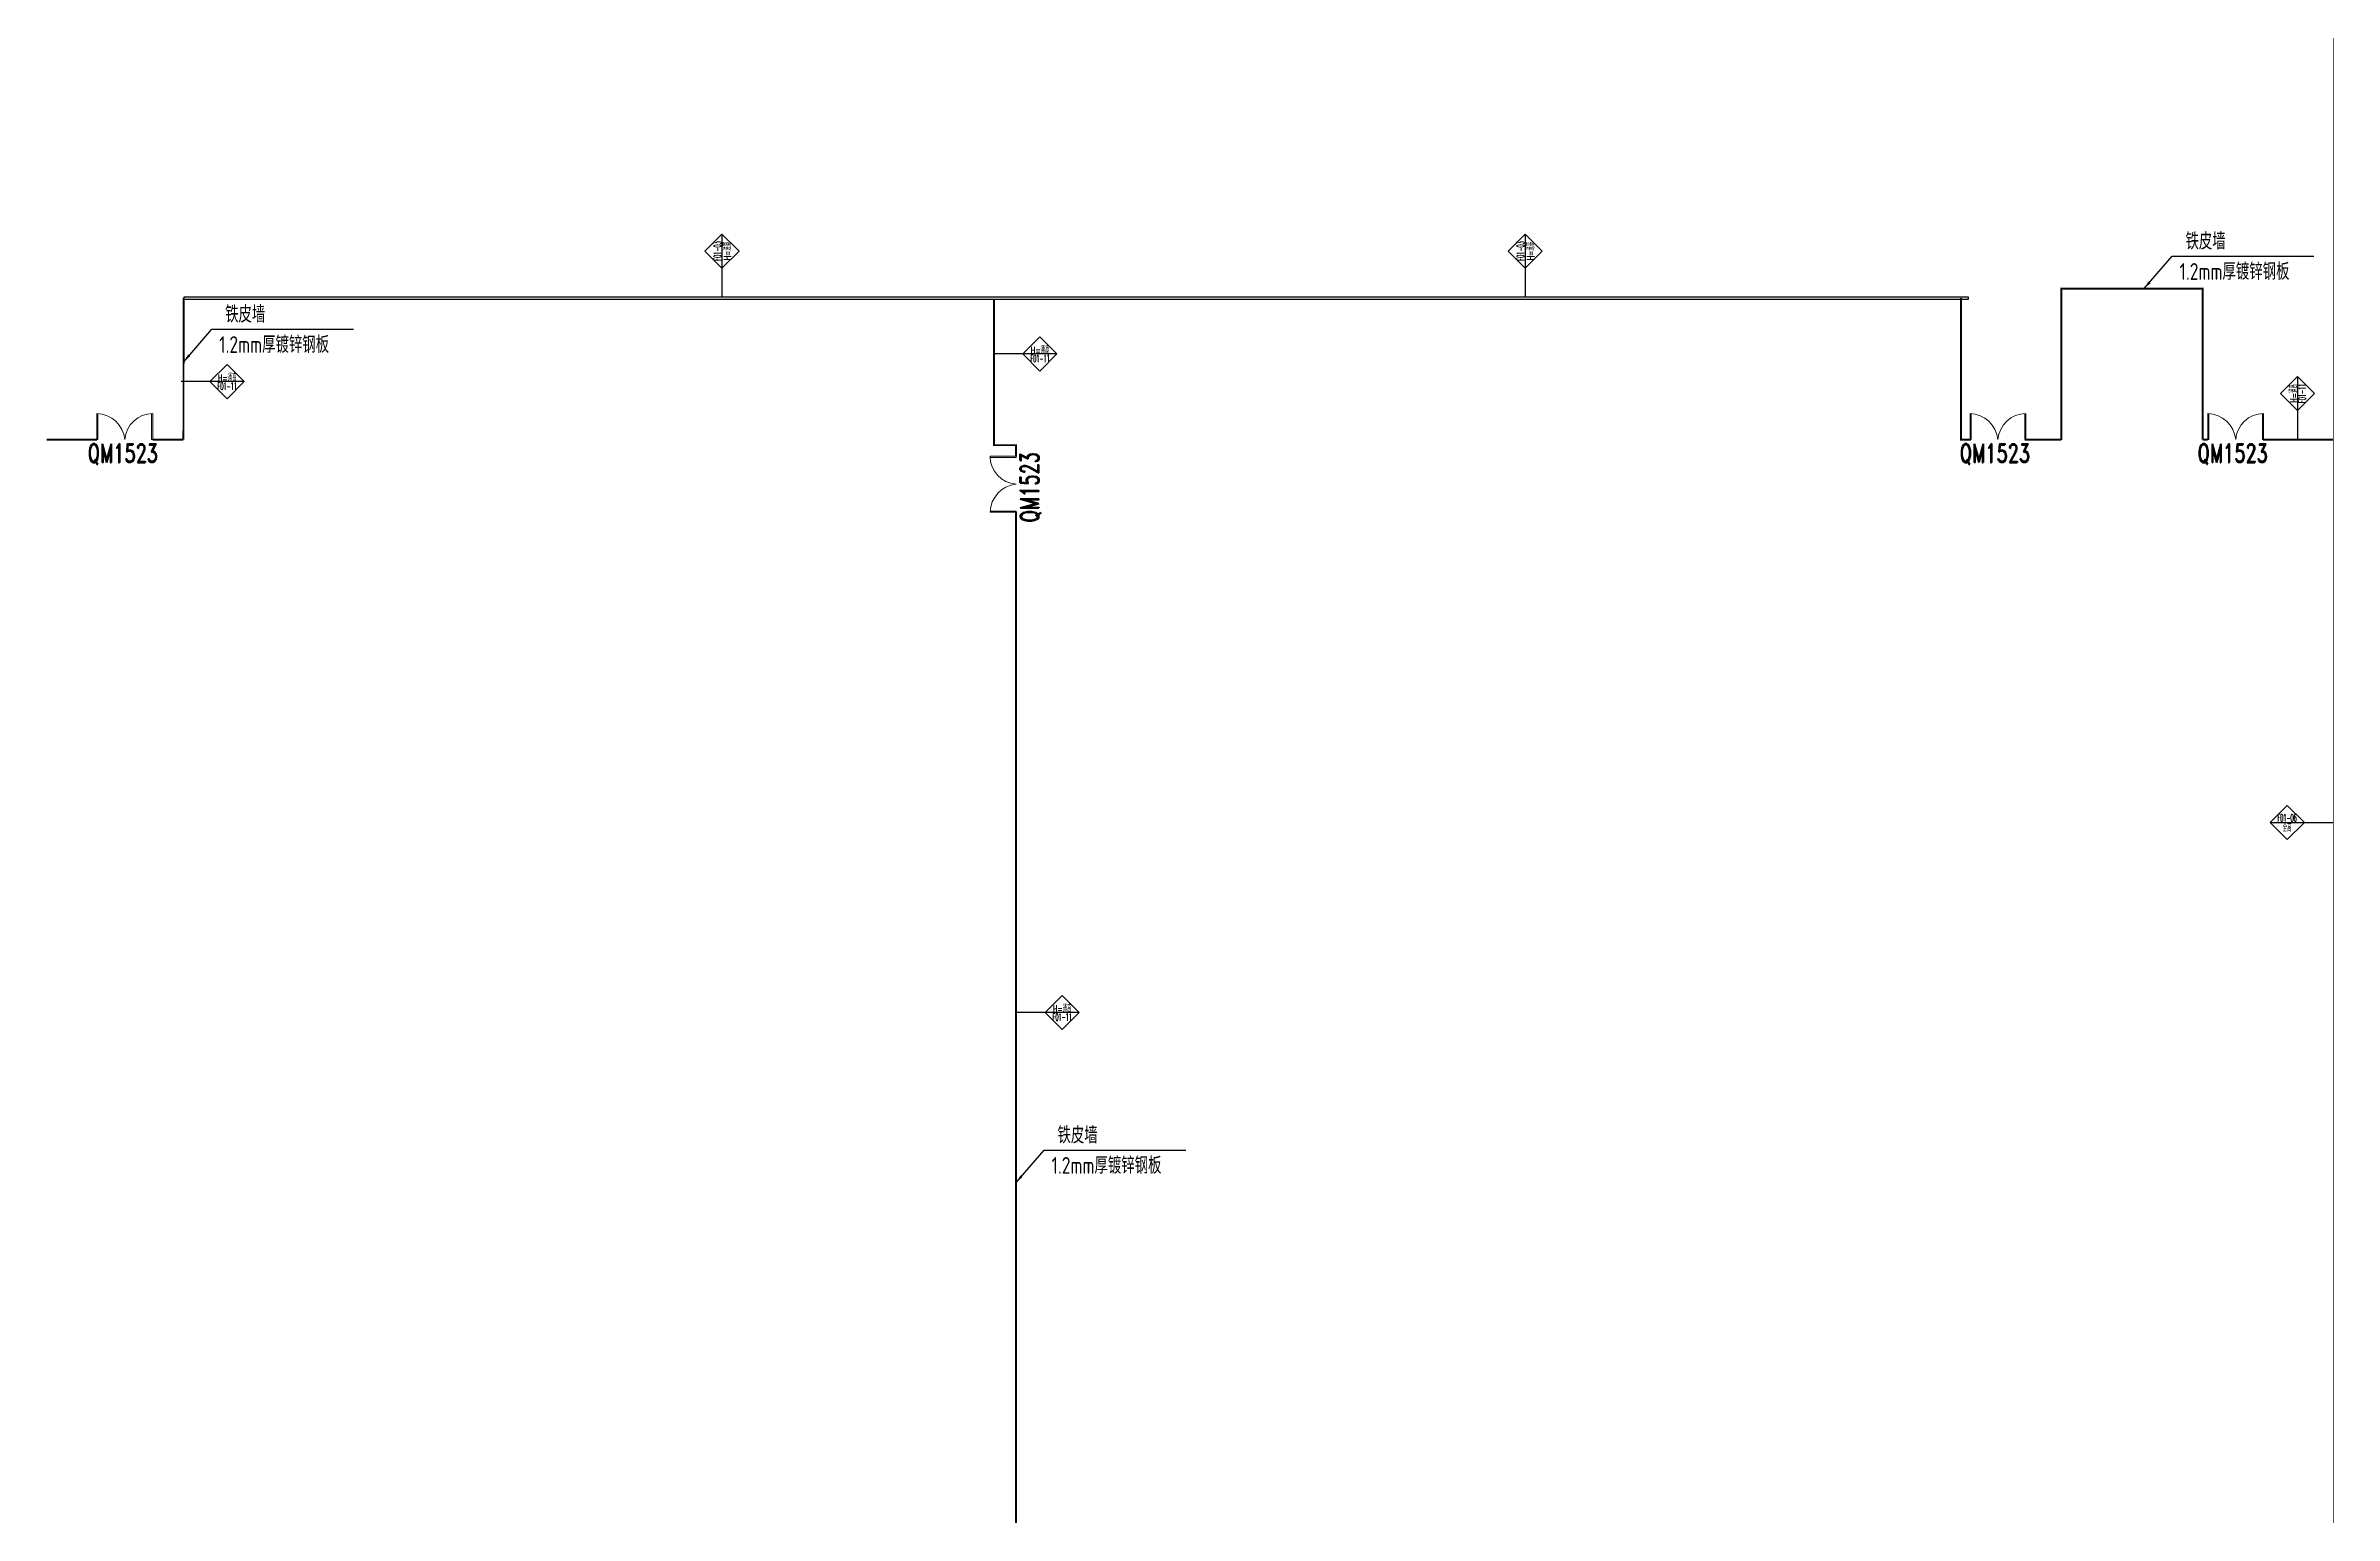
# Model space of a CAD drawing. Header units: millimetres. Extents: x 200 to 469217, y 140 to 158400.
# Drawn here: x 183342 to 244859, y 79100 to 118580 of the extents above; entities that cross this region are included whole.
import ezdxf
from ezdxf.enums import TextEntityAlignment as Align

# ---------------------------------------------------------------- set-up
doc = ezdxf.new("R2010")
doc.units = ezdxf.units.MM
doc.linetypes.add('CENTER', pattern=[12, 7.5, -1.5, 1.5, -1.5])
for name, color, linetype in [('0-A-标注', 53, 'Continuous'), ('K-CEIL-DIV-Ceiling to Roof', 210, 'Continuous'), ('K-PART-TEXT', 4, 'Continuous'), ('K-PART-WALL-1-6mm铝蜂窝-吊顶底', 80, 'CENTER'), ('K-PART-WALL-50mm-非抗', 130, 'Continuous')]:
    doc.layers.add(name, color=color, linetype=linetype)
doc.layers.add('A-DOOR-IDEN', color=53, linetype='Continuous', lineweight=9)
doc.layers.add('K-PART-DOOR', color=53, linetype='Continuous', lineweight=18)
doc.styles.add('EDRI-COM', font='tssdeng.shx', dxfattribs={"width": 0.8, "bigfont": 'hztxt.shx'})
doc.styles.add('RomanD_1', font='romand__.ttf', dxfattribs={"width": 0.7, "height": 500})
doc.styles.add('Romans', font='romans.shx', dxfattribs={"width": 0.8, "bigfont": 'gbhzfs.shx'})
doc.styles.add('X-HLP3-CR-F3-LAY-KPART-03-001$0$Romans', font='romans.shx', dxfattribs={"width": 0.8, "bigfont": 'gbhzfs.shx'})
doc.dimstyles.new('MW_DIM_TICK_035_150', dxfattribs={"dimscale": 150, "dimtxt": 3, "dimasz": 1.5, "dimexe": 1.6, "dimexo": 0.825, "dimgap": 1, "dimtad": 1, "dimdec": 0, "dimzin": 12, "dimdsep": 46, "dimtxsty": 'EDRI-COM', "dimblk": 'ARCHTICK', "dimcen": 1, "dimclrd": 256, "dimclre": 256, "dimclrt": 256, "dimadec": 0, "dimazin": 3, "dimtfac": 1, "dimtdec": 0, "dimtix": 1, "dimtmove": 2, "dimatfit": 1, "dimfxl": 1.25, "dimtolj": 1, "dimtzin": 0, "dimlwd": -1, "dimlwe": -1, "dimarcsym": 1})

# ---------------------------------------------------------------- blocks, each defined once
blk = doc.blocks.new('1523')
blk.add_lwpolyline([(19448, 117148), (19448, 116448, -0.37346), (18698, 117148, -0.387008), (17948, 116448), (17948, 117148)], format="xyb")
for points in [[(17976, 117148), (17948, 117148)], [(17976, 117148), (17976, 116452)], [(19420, 117148), (19420, 116452)], [(19420, 117148), (19448, 117148)]]:
    blk.add_lwpolyline(points)
blk = doc.blocks.new('2AHC-3.1')
for points in [[(0, 458), (-458, 0), (0, -458), (458, 0), (0, 458)], [(-458, 0), (458, 0)], [(458, 0), (1236, 0)]]:
    blk.add_lwpolyline(points)
at = {"ltscale": 0.7, "style": 'Romans', "width": 0.6}
for tag, p in [('2AHC', (-7, 123)), ('H3.1', (-7, -121))]:
    blk.add_attdef(tag, text='', height=200, dxfattribs=at).set_placement(p, align=Align.MIDDLE)
blk = doc.blocks.new('_ArchTick')
at = {"color": 0, "linetype": 'ByBlock', "const_width": 0.4}
blk.add_lwpolyline([(-0.5, -0.5), (0.5, 0.5)], dxfattribs=at)

msp = doc.modelspace()

# ---------------------------------------------------------------- linework, layer by layer
at = {"layer": 'K-CEIL-DIV-Ceiling to Roof', "const_width": 50}
for points in [[(237523, 107986), (237523, 112056), (241320, 112056), (241320, 108000)], [(187042, 108000), (187050, 111800)], [(208830, 108625), (208830, 111775)], [(234825, 111800), (234825, 108000), (235096, 108000)], [(209425, 107550), (209425, 107850), (208830, 107850), (208830, 108625)], [(183367, 108000), (184717, 108000)], [(186217, 108000), (187042, 108000)], [(236540, 108000), (237523, 108000)], [(241320, 108000), (241460, 108000)], [(242946, 108000), (244834, 108000)], [(209425, 106050), (209425, 52322)]]:
    msp.add_lwpolyline(points, dxfattribs=at)
at = {"layer": 'K-PART-WALL-1-6mm铝蜂窝-吊顶底', "ltscale": 50, "transparency": 33554687, "const_width": 20}
msp.add_lwpolyline([(244834, 158050), (244834, 150)], dxfattribs=at)
at = {"layer": 'K-PART-WALL-50mm-非抗'}
msp.add_lwpolyline([(187050, 111775), (235025, 111775), (235025, 111825), (187050, 111825)], close=True, dxfattribs=at)

# ---------------------------------------------------------------- block references
at = {"layer": '0-A-标注'}
ref = msp.add_blockref('2AHC-3.1', (201520, 113061), dxfattribs=dict(at, xscale=-1.000000000000003, rotation=90))
ref.add_attrib('H3.1', 'H=通高', dxfattribs={"layer": '0', "ltscale": 0.7, "height": 200, "rotation": 90, "style": 'Romans', "width": 0.6}).set_placement((201641, 113067), align=Align.MIDDLE)
ref.add_attrib('2AHC', 'F01-03', dxfattribs={"layer": '0', "ltscale": 0.7, "height": 200, "rotation": 90, "style": 'Romans', "width": 0.4}).set_placement((201397, 113067), align=Align.MIDDLE)
ref = msp.add_blockref('2AHC-3.1', (223110, 113061), dxfattribs=dict(at, xscale=-1.000000000000003, rotation=90))
ref.add_attrib('H3.1', 'H=通高', dxfattribs={"layer": '0', "ltscale": 0.7, "height": 200, "rotation": 90, "style": 'Romans', "width": 0.6}).set_placement((223231, 113067), align=Align.MIDDLE)
ref.add_attrib('2AHC', 'F01-03', dxfattribs={"layer": '0', "ltscale": 0.7, "height": 200, "rotation": 90, "style": 'Romans', "width": 0.4}).set_placement((222987, 113067), align=Align.MIDDLE)
ref = msp.add_blockref('2AHC-3.1', (210066, 110300), dxfattribs=dict(at, rotation=180))
ref.add_attrib('H3.1', 'H=通高', dxfattribs={"layer": '0', "ltscale": 0.7, "height": 200, "style": 'Romans', "width": 0.6}).set_placement((210072, 110421), align=Align.MIDDLE)
ref.add_attrib('2AHC', 'F01-11', dxfattribs={"layer": '0', "ltscale": 0.7, "height": 200, "style": 'Romans', "width": 0.4}).set_placement((210072, 110177), align=Align.MIDDLE)
ref = msp.add_blockref('2AHC-3.1', (188214, 109556), dxfattribs=dict(at, rotation=180))
ref.add_attrib('H3.1', 'H=通高', dxfattribs={"layer": '0', "ltscale": 0.7, "height": 200, "style": 'Romans', "width": 0.6}).set_placement((188220, 109677), align=Align.MIDDLE)
ref.add_attrib('2AHC', 'F01-11', dxfattribs={"layer": '0', "ltscale": 0.7, "height": 200, "style": 'Romans', "width": 0.4}).set_placement((188220, 109433), align=Align.MIDDLE)
ref = msp.add_blockref('2AHC-3.1', (243873, 109236), dxfattribs=dict(at, rotation=270))
ref.add_attrib('H3.1', 'H=通高', dxfattribs={"layer": '0', "ltscale": 0.7, "height": 200, "rotation": 90, "style": 'Romans', "width": 0.6}).set_placement((243752, 109242), align=Align.MIDDLE)
ref.add_attrib('2AHC', 'F01-11', dxfattribs={"layer": '0', "ltscale": 0.7, "height": 200, "rotation": 90, "style": 'Romans', "width": 0.4}).set_placement((243996, 109242), align=Align.MIDDLE)
ref = msp.add_blockref('2AHC-3.1', (243598, 97714), dxfattribs=at)
ref.add_attrib('H3.1', '全高', dxfattribs={"layer": '0', "ltscale": 0.7, "height": 200, "style": 'X-HLP3-CR-F3-LAY-KPART-03-001$0$Romans', "width": 0.6}).set_placement((243592, 97593), align=Align.MIDDLE)
ref.add_attrib('2AHC', 'F01-06', dxfattribs={"layer": '0', "ltscale": 0.7, "height": 200, "style": 'X-HLP3-CR-F3-LAY-KPART-03-001$0$Romans', "width": 0.4}).set_placement((243592, 97837), align=Align.MIDDLE)
ref = msp.add_blockref('2AHC-3.1', (210661, 92607), dxfattribs=dict(at, rotation=180))
ref.add_attrib('H3.1', 'H=通高', dxfattribs={"layer": '0', "ltscale": 0.7, "height": 200, "style": 'Romans', "width": 0.6}).set_placement((210667, 92728), align=Align.MIDDLE)
ref.add_attrib('2AHC', 'F01-11', dxfattribs={"layer": '0', "ltscale": 0.7, "height": 200, "style": 'Romans', "width": 0.4}).set_placement((210667, 92483), align=Align.MIDDLE)
at = {"layer": 'K-PART-DOOR', "linetype": 'ByBlock'}
for p, rotation in [((204164, 225148), 180), ((254516, 225148), 180), ((260908, 225148), 180), ((92277, 125498), 270)]:
    msp.add_blockref('1523', p, dxfattribs=dict(at, rotation=rotation))

# ---------------------------------------------------------------- texts
at = {"layer": 'A-DOOR-IDEN', "char_height": 500, "width": 2637.55, "attachment_point": 1, "style": 'RomanD_1'}
for insert in [(184469, 107886), (234792, 107886), (241184, 107886)]:
    msp.add_mtext('QM1523', dxfattribs=dict(at, insert=insert))
at = {"layer": 'A-DOOR-IDEN', "insert": (209539, 105774), "char_height": 500, "width": 2637.55, "attachment_point": 1, "rotation": 90, "style": 'RomanD_1'}
msp.add_mtext('QM1523', dxfattribs=at)
at = {"layer": 'K-PART-TEXT', "style": 'EDRI-COM', "width": 0.8}
for s, p in [('铁皮墙', (240860, 113105)), ('1.2mm厚镀锌钢板', (240702, 112291)), ('铁皮墙', (188163, 111142)), ('1.2mm厚镀锌钢板', (188005, 110328)), ('铁皮墙', (210538, 89088)), ('1.2mm厚镀锌钢板', (210380, 88274))]:
    msp.add_text(s, height=450, dxfattribs=at).set_placement(p)

# ---------------------------------------------------------------- leaders
at = {"layer": 'K-PART-TEXT'}
for points in [[(239747, 112056), (240504, 112928), (244307, 112928)], [(187050, 110093), (187807, 110965), (191610, 110965)], [(209425, 88039), (210182, 88911), (213985, 88911)]]:
    msp.add_leader(points, dimstyle='MW_DIM_TICK_035_150', override={"dimgap": 1, "dimtad": 1}, dxfattribs=at)

doc.saveas('drawing.dxf')
